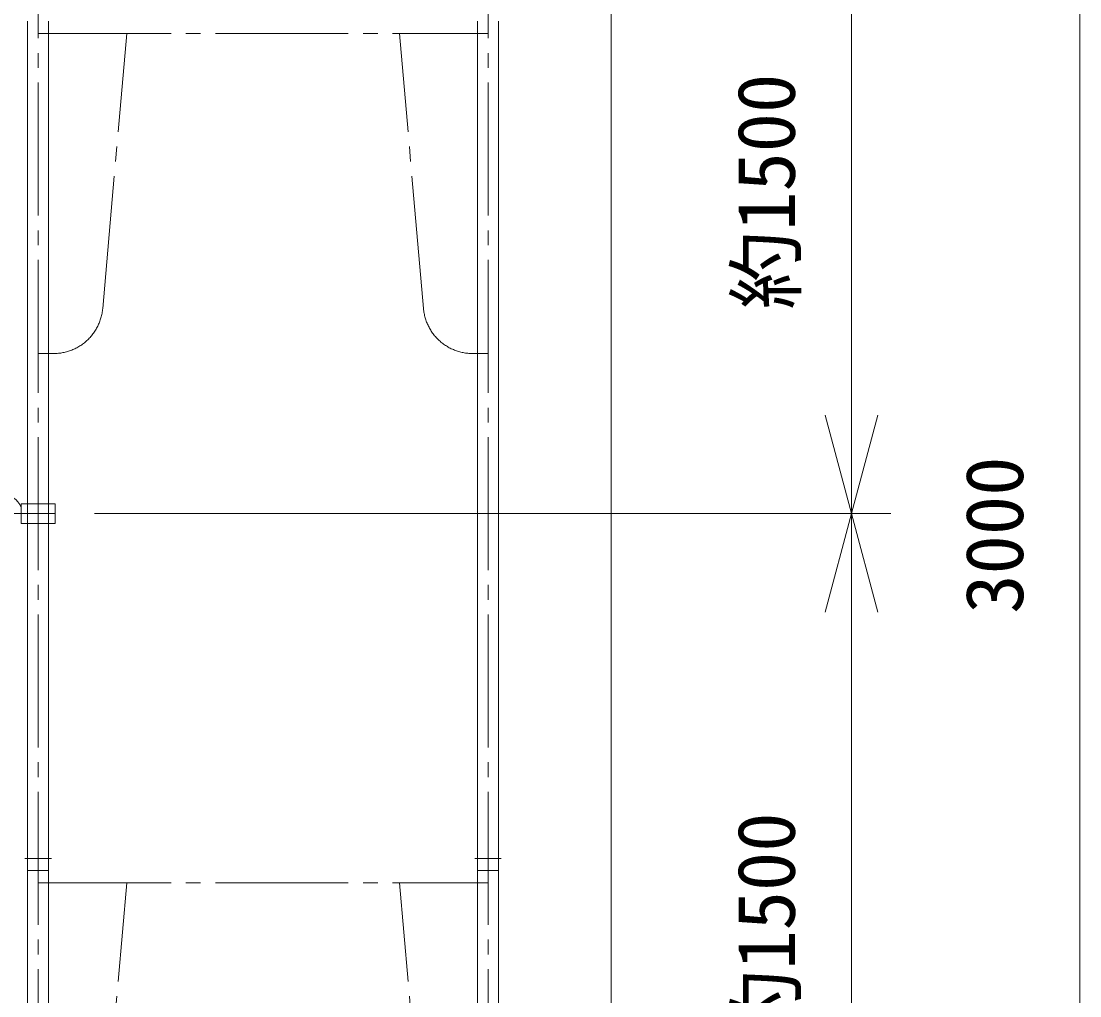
# Model space of a CAD drawing. Units: millimetres, scale not verified. Extents: x -7678 to 7678, y -9969 to 9969.
# Drawn here: x 1878 to 4029, y -6198 to -4219 of the extents above; entities that cross this region are included whole.
import ezdxf
from ezdxf.enums import TextEntityAlignment as Align

# ---------------------------------------------------------------- set-up
doc = ezdxf.new("R2010")
doc.units = ezdxf.units.MM
doc.header["$LTSCALE"] = 30
doc.linetypes.add('CHAIN2', pattern=[12, 9, -1, 1, -1])
for name, color, linetype, lineweight in [('0-3_40 強調実線', 1, 'Continuous', 18), ('0-5_32 補完一点鎖線', 6, 'CHAIN2', 18), ('0-6_30 補完実線', 6, 'Continuous', 18), ('0-A_20 準用実線', 4, 'Continuous', 18), ('0-B_22 準用一点鎖線', 4, 'CHAIN2', 18), ('0-D_05 寸法', 7, 'Continuous', 18)]:
    doc.layers.add(name, color=color, linetype=linetype, lineweight=lineweight)
doc.styles.add('ＭＳ ゴシック', font='')
doc.styles.get('ＭＳ ゴシック').set_extended_font_data('MS Gothic')

msp = doc.modelspace()

# ---------------------------------------------------------------- linework, layer by layer
at = {"layer": '0-3_40 強調実線'}
msp.add_line((3076.35, -395.04), (3076.35, -9569.16), dxfattribs=at)
at = {"layer": '0-5_32 補完一点鎖線'}
msp.add_line((1946.85, -5219.16), (1737.95, -5219.16), dxfattribs=at)
at = {"layer": '0-6_30 補完実線'}
for p, q in [((1877.85, -5199.16), (1946.85, -5199.16)), ((1877.85, -5199.16), (1877.85, -5239.16)), ((1946.85, -5199.16), (1946.85, -5239.16)), ((1877.85, -5239.16), (1946.85, -5239.16))]:
    msp.add_line(p, q, dxfattribs=at)
msp.add_arc((1842.4, -5219.16), 37.5, 19.03257, 180, dxfattribs=at)
at = {"layer": '0-A_20 準用実線'}
for p, q in [((1891, -5919.16), (1891, -4219.16)), ((1933.7, -4219.16), (1933.7, -5919.16)), ((2805, -4219.16), (2805, -5919.16)), ((2847.7, -5919.16), (2847.7, -4219.16)), ((1939.35, -5919.16), (1885.35, -5919.16)), ((1891, -5919.16), (1891, -5944.16)), ((1933.7, -5919.16), (1933.7, -5944.16)), ((2799.35, -5919.16), (2853.35, -5919.16)), ((2805, -5919.16), (2805, -5944.16)), ((2847.7, -5919.16), (2847.7, -5944.16)), ((1933.7, -5944.16), (1891, -5944.16)), ((1891, -7644.16), (1891, -5944.16)), ((1933.7, -5944.16), (1933.7, -7644.16)), ((2805, -5944.16), (2847.7, -5944.16)), ((2805, -5944.16), (2805, -7644.16)), ((2847.7, -7644.16), (2847.7, -5944.16))]:
    msp.add_line(p, q, dxfattribs=at)
at = {"layer": '0-B_22 準用一点鎖線'}
for p, q in [((1912.35, -744.16), (1912.35, -9369.16)), ((2826.35, -744.16), (2826.35, -9369.16)), ((1912.35, -4244.16), (2826.35, -4244.16)), ((2043.46, -4802.88), (2092.35, -4244.16)), ((2695.23, -4802.88), (2646.35, -4244.16)), ((1943.84, -4894.16), (1912.35, -4894.16)), ((2794.85, -4894.16), (2826.35, -4894.16)), ((1912.35, -5969.16), (2826.35, -5969.16)), ((2043.46, -6527.88), (2092.35, -5969.16)), ((2695.23, -6527.88), (2646.35, -5969.16))]:
    msp.add_line(p, q, dxfattribs=at)
for centre, start, end in [((1943.84, -4794.16), 270, 355), ((2794.85, -4794.16), 185, 270)]:
    msp.add_arc(centre, 100, start, end, dxfattribs=at)
at = {"layer": '0-D_05 寸法'}
for p, q in [((4028.64, -3869.16), (4028.64, -6469.16)), ((3564.89, -5019.16), (3564.89, -3919.16)), ((3564.89, -5219.16), (3564.89, -5019.16)), ((2026.85, -5219.16), (3644.89, -5219.16)), ((2026.85, -5219.16), (3644.89, -5219.16)), ((3564.89, -5219.16), (3564.89, -5419.16)), ((3564.89, -6519.16), (3564.89, -5419.16))]:
    msp.add_line(p, q, dxfattribs=at)
for points in [[(3618.48, -5019.16), (3564.89, -5219.16), (3511.3, -5019.16)], [(3511.3, -5419.16), (3564.89, -5219.16), (3618.48, -5419.16)]]:
    msp.add_lwpolyline(points, dxfattribs=at)

# ---------------------------------------------------------------- texts
at = {"layer": '0-D_05 寸法', "style": 'ＭＳ ゴシック'}
for s, p in [('約1500', (3484.89, -4805.16)), ('3000', (3948.64, -5422.5)), ('約1500', (3484.89, -6305.16))]:
    msp.add_text(s, height=117.3, rotation=90, dxfattribs=at).set_placement(p, align=Align.BOTTOM_LEFT)

doc.saveas('drawing.dxf')
